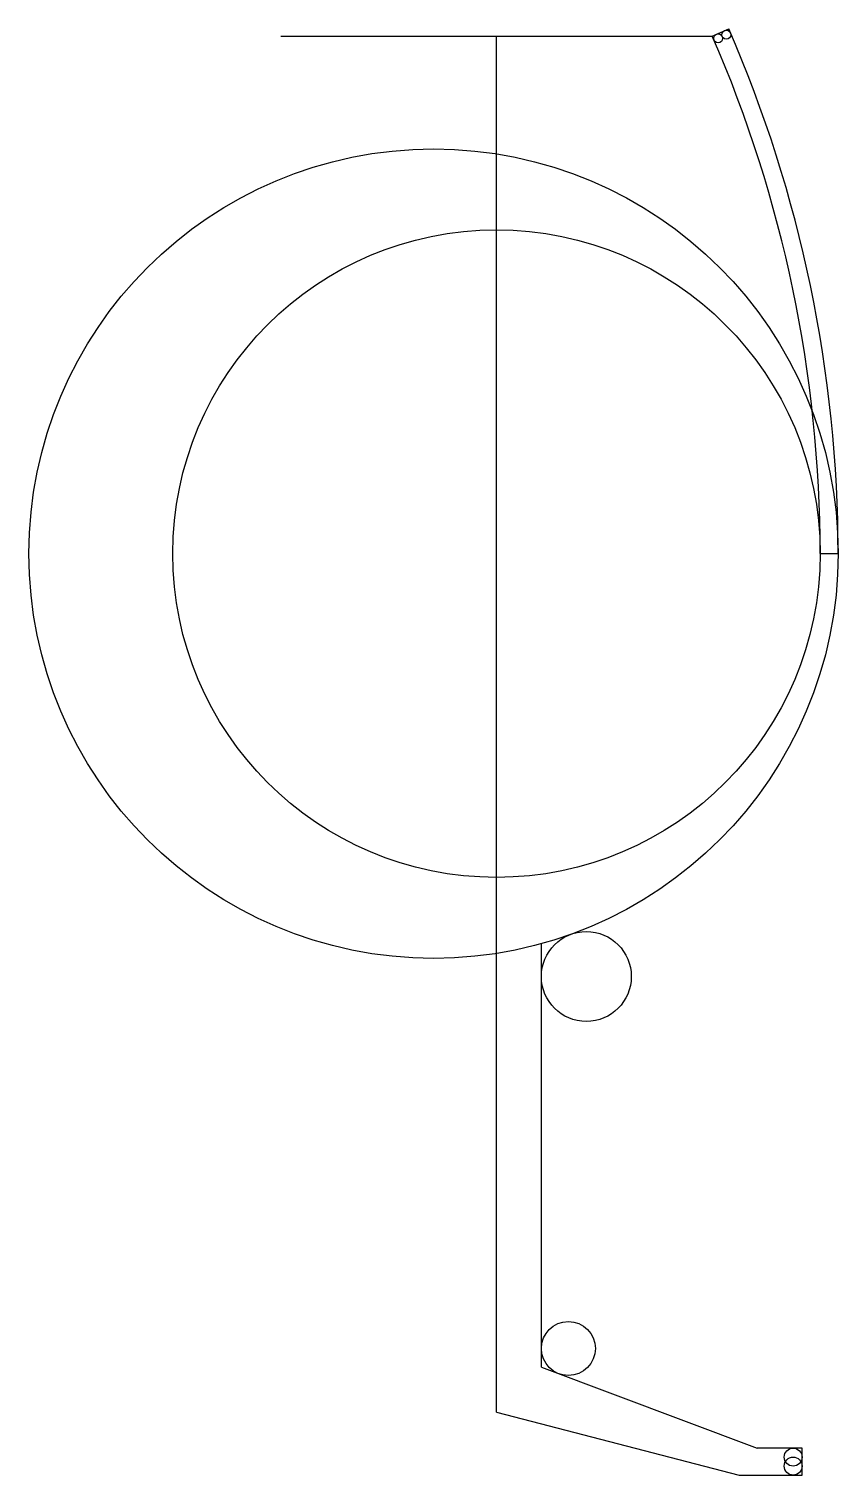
# Model space of a CAD drawing. Header units: millimetres. Extents: x 3976 to 4657, y 224 to 385.
# Drawn here: x 3976.5 to 4066.5, y 223.9 to 384.7 of the extents above; entities outside this region: 1.
import ezdxf

# ---------------------------------------------------------------- set-up
doc = ezdxf.new("R2010")
doc.units = ezdxf.units.MM

msp = doc.modelspace()

# ---------------------------------------------------------------- linework, layer by layer
for p, q in [((4052.48, 383.9), (4054.31, 384.7)), ((4004.48, 383.9), (4052.48, 383.9)), ((4028.48, 281.9), (4028.48, 383.9)), ((4064.48, 326.36), (4066.48, 326.36)), ((4028.48, 230.9), (4028.48, 281.9)), ((4033.48, 235.9), (4033.48, 282.99)), ((4028.48, 230.9), (4028.48, 235.9)), ((4033.48, 235.9), (4057.48, 226.9)), ((4028.48, 230.9), (4055.48, 223.9)), ((4062.48, 226.9), (4057.48, 226.9)), ((4062.48, 223.9), (4062.48, 226.9)), ((4055.48, 223.9), (4062.48, 223.9))]:
    msp.add_line(p, q)
msp.add_lwpolyline([(4619.47, 290.36, 0.414214), (4655.47, 326.36, 0.102278), (4643.67, 383.45, -0.4132), (4643.93, 384.1), (4644.85, 384.5, -0.415221), (4645.51, 384.24, -0.102284), (4657.47, 326.36, -0.31589), (4627.77, 284.04, 0.31589), (4624.47, 279.34), (4624.47, 237.98, 0.312633), (4626.42, 235.17), (4648.47, 226.9), (4652.47, 226.9, -0.414214), (4653.47, 225.9), (4653.47, 224.9, -0.414214), (4652.47, 223.9), (4646.47, 223.9), (4619.47, 230.9)], format="xyb", close=True)
for centre, radius in [((4054.05, 384.05), 0.5), ((4053.14, 383.65), 0.5), ((4021.48, 326.36), 45), ((4028.48, 326.36), 36), ((4038.48, 279.34), 5), ((4036.48, 237.98), 3), ((4061.48, 225.9), 1), ((4061.48, 224.9), 1)]:
    msp.add_circle(centre, radius)
for radius in [145.99, 143.99]:
    msp.add_arc((3920.49, 326.36), radius, 0, 23.5573)

doc.saveas('drawing.dxf')
